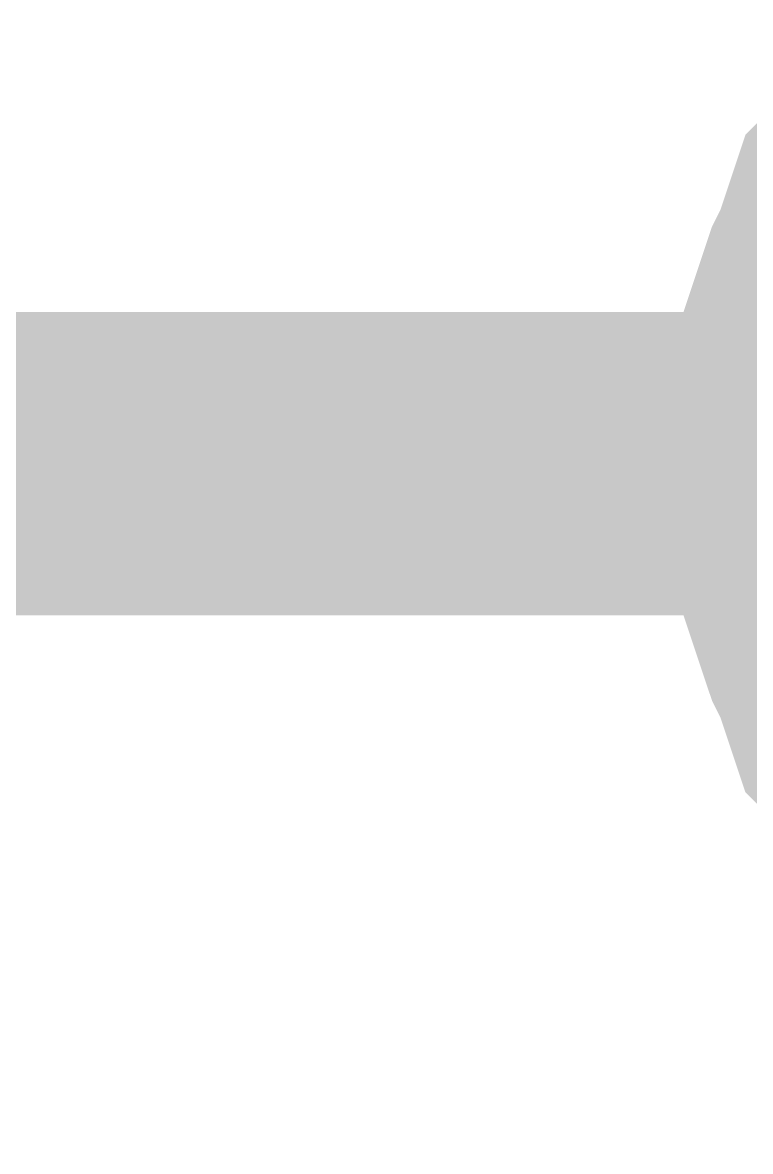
# Model space of a CAD drawing. Header units: inches. Extents: x 0 to 431, y 0 to 297.
# Drawn here: x 43.717 to 44.435, y 163.66 to 164.775 of the extents above; entities that cross this region are included whole.
import ezdxf

# ---------------------------------------------------------------- set-up
doc = ezdxf.new("R2010")
doc.units = ezdxf.units.IN
doc.layers.add('Sheet', color=255, linetype='Continuous')

msp = doc.modelspace()

# ---------------------------------------------------------------- linework, layer by layer
at = {"layer": 'Sheet'}
for points in [[(44.5022, 164.3394, 0.2997, 0.2997, 0), (44.5022, 164.3646, 0.2997, 0.2997, 0), (44.5022, 164.3898, 0.2997, 0.2997, 0), (44.5106, 164.415, 0.2997, 0.2997, 0), (44.5106, 164.4402, 0.2997, 0.2997, 0), (44.519, 164.4654, 0.2997, 0.2997, 0), (44.5274, 164.4906, 0.2997, 0.2997, 0), (44.5358, 164.5159, 0.2997, 0.2997, 0), (44.5442, 164.5327, 0.2997, 0.2997, 0), (44.5526, 164.5579, 0.2997, 0.2997, 0), (44.561, 164.5831, 0.2997, 0.2997, 0), (44.5778, 164.5999, 0.2997, 0.2997, 0), (44.5862, 164.6251, 0.2997, 0.2997, 0)], [(44.5022, 164.3394, 0.2997, 0.2997, 0), (44.5022, 164.3646, 0.2997, 0.2997, 0), (44.5022, 164.3898, 0.2997, 0.2997, 0), (44.5106, 164.415, 0.2997, 0.2997, 0), (44.5106, 164.4402, 0.2997, 0.2997, 0), (44.519, 164.4654, 0.2997, 0.2997, 0), (44.5274, 164.4906, 0.2997, 0.2997, 0), (44.5358, 164.5159, 0.2997, 0.2997, 0), (44.5442, 164.5327, 0.2997, 0.2997, 0), (44.5526, 164.5579, 0.2997, 0.2997, 0), (44.561, 164.5831, 0.2997, 0.2997, 0), (44.5778, 164.5999, 0.2997, 0.2997, 0), (44.5862, 164.6251, 0.2997, 0.2997, 0)], [(44.5022, 164.3394, 0.2997, 0.2997, 0), (44.5022, 164.3646, 0.2997, 0.2997, 0), (44.5022, 164.3898, 0.2997, 0.2997, 0), (44.5106, 164.415, 0.2997, 0.2997, 0), (44.5106, 164.4402, 0.2997, 0.2997, 0), (44.519, 164.4654, 0.2997, 0.2997, 0), (44.5274, 164.4906, 0.2997, 0.2997, 0), (44.5358, 164.5159, 0.2997, 0.2997, 0), (44.5442, 164.5327, 0.2997, 0.2997, 0), (44.5526, 164.5579, 0.2997, 0.2997, 0), (44.561, 164.5831, 0.2997, 0.2997, 0), (44.5778, 164.5999, 0.2997, 0.2997, 0), (44.5862, 164.6251, 0.2997, 0.2997, 0)], [(44.5022, 164.3394, 0.2997, 0.2997, 0), (44.5022, 164.3646, 0.2997, 0.2997, 0), (44.5022, 164.3898, 0.2997, 0.2997, 0), (44.5106, 164.415, 0.2997, 0.2997, 0), (44.5106, 164.4402, 0.2997, 0.2997, 0), (44.519, 164.4654, 0.2997, 0.2997, 0), (44.5274, 164.4906, 0.2997, 0.2997, 0), (44.5358, 164.5159, 0.2997, 0.2997, 0), (44.5442, 164.5327, 0.2997, 0.2997, 0), (44.5526, 164.5579, 0.2997, 0.2997, 0), (44.561, 164.5831, 0.2997, 0.2997, 0), (44.5778, 164.5999, 0.2997, 0.2997, 0), (44.5862, 164.6251, 0.2997, 0.2997, 0)], [(73.2098, 138.9155, 0.2997, 0.2997, 0), (62.9601, 138.9155, 0.2997, 0.2997, 0), (62.9601, 163.9949, 0.2997, 0.2997, 0), (62.9601, 164.3394, 0.2997, 0.2997, 0), (45.0063, 164.3394, 0.2997, 0.2997, 0), (40.0999, 164.3394, 0.2997, 0.2997, 0), (40.0999, 154.9966, 0.2997, 0.2997, 0), (36.0084, 154.9966, 0.2997, 0.2997, 0)], [(44.5862, 164.0622, 0.2997, 0.2997, 0), (44.5778, 164.079, 0.2997, 0.2997, 0), (44.561, 164.0958, 0.2997, 0.2997, 0), (44.5526, 164.121, 0.2997, 0.2997, 0), (44.5442, 164.1462, 0.2997, 0.2997, 0), (44.5358, 164.163, 0.2997, 0.2997, 0), (44.5274, 164.1882, 0.2997, 0.2997, 0), (44.519, 164.2134, 0.2997, 0.2997, 0), (44.5106, 164.2386, 0.2997, 0.2997, 0), (44.5106, 164.2638, 0.2997, 0.2997, 0), (44.5022, 164.289, 0.2997, 0.2997, 0), (44.5022, 164.3142, 0.2997, 0.2997, 0), (44.5022, 164.3394, 0.2997, 0.2997, 0)], [(44.5022, 164.3394, 0.2997, 0.2997, 0), (44.5022, 164.3394, 0.2997, 0.2997, 0)], [(44.5862, 164.0622, 0.2997, 0.2997, 0), (44.5778, 164.079, 0.2997, 0.2997, 0), (44.561, 164.0958, 0.2997, 0.2997, 0), (44.5526, 164.121, 0.2997, 0.2997, 0), (44.5442, 164.1462, 0.2997, 0.2997, 0), (44.5358, 164.163, 0.2997, 0.2997, 0), (44.5274, 164.1882, 0.2997, 0.2997, 0), (44.519, 164.2134, 0.2997, 0.2997, 0), (44.5106, 164.2386, 0.2997, 0.2997, 0), (44.5106, 164.2638, 0.2997, 0.2997, 0), (44.5022, 164.289, 0.2997, 0.2997, 0), (44.5022, 164.3142, 0.2997, 0.2997, 0), (44.5022, 164.3394, 0.2997, 0.2997, 0)], [(44.5022, 164.3394, 0.2997, 0.2997, 0), (44.5022, 164.3394, 0.2997, 0.2997, 0)], [(44.5862, 164.0622, 0.2997, 0.2997, 0), (44.5778, 164.079, 0.2997, 0.2997, 0), (44.561, 164.0958, 0.2997, 0.2997, 0), (44.5526, 164.121, 0.2997, 0.2997, 0), (44.5442, 164.1462, 0.2997, 0.2997, 0), (44.5358, 164.163, 0.2997, 0.2997, 0), (44.5274, 164.1882, 0.2997, 0.2997, 0), (44.519, 164.2134, 0.2997, 0.2997, 0), (44.5106, 164.2386, 0.2997, 0.2997, 0), (44.5106, 164.2638, 0.2997, 0.2997, 0), (44.5022, 164.289, 0.2997, 0.2997, 0), (44.5022, 164.3142, 0.2997, 0.2997, 0), (44.5022, 164.3394, 0.2997, 0.2997, 0)], [(44.5022, 164.3394, 0.2997, 0.2997, 0), (44.5022, 164.3394, 0.2997, 0.2997, 0)], [(44.5862, 164.0622, 0.2997, 0.2997, 0), (44.5778, 164.079, 0.2997, 0.2997, 0), (44.561, 164.0958, 0.2997, 0.2997, 0), (44.5526, 164.121, 0.2997, 0.2997, 0), (44.5442, 164.1462, 0.2997, 0.2997, 0), (44.5358, 164.163, 0.2997, 0.2997, 0), (44.5274, 164.1882, 0.2997, 0.2997, 0), (44.519, 164.2134, 0.2997, 0.2997, 0), (44.5106, 164.2386, 0.2997, 0.2997, 0), (44.5106, 164.2638, 0.2997, 0.2997, 0), (44.5022, 164.289, 0.2997, 0.2997, 0), (44.5022, 164.3142, 0.2997, 0.2997, 0), (44.5022, 164.3394, 0.2997, 0.2997, 0)], [(44.5022, 164.3394, 0.2997, 0.2997, 0), (44.5022, 164.3394, 0.2997, 0.2997, 0)]]:
    msp.add_lwpolyline(points, format="xyseb", dxfattribs=at)

doc.saveas('drawing.dxf')
